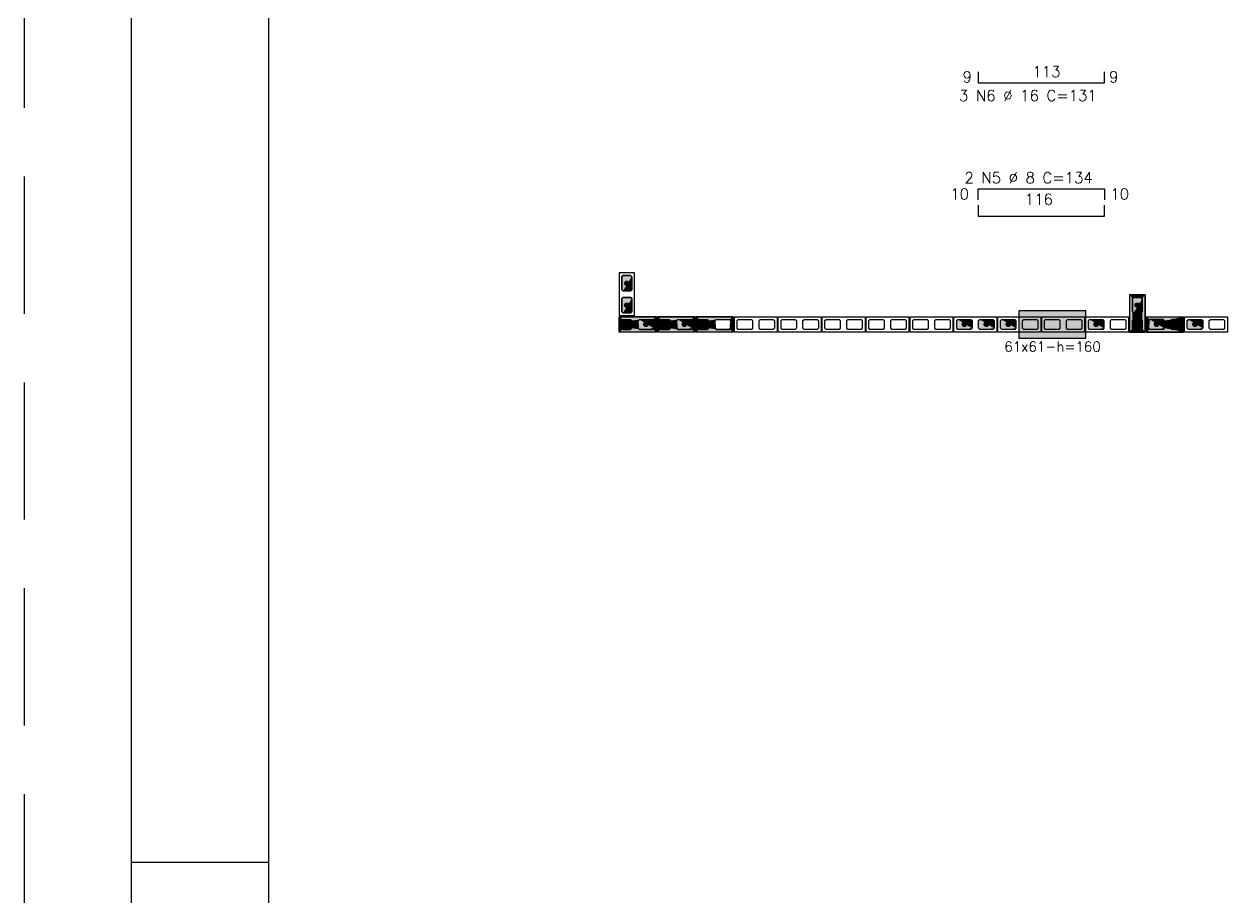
# Model space of a CAD drawing. Extents: x -1.9 to 86, y -1.6 to 60.9.
# Drawn here: x -1.95 to 19.98, y 29.07 to 44.97 of the extents above; entities that cross this region are included whole.
import ezdxf

# ---------------------------------------------------------------- set-up
doc = ezdxf.new("R2010")
doc.units = 0
doc.header["$MEASUREMENT"] = 0
doc.linetypes.add('HIDDEN', pattern=[0.375, 0.25, -0.125])
doc.layers.get('0').update_dxf_attribs({"linetype": 'CONTINUOUS'})
doc.layers.get('Defpoints').update_dxf_attribs({"linetype": 'CONTINUOUS'})
for name, color, linetype in [('ARQ_FOLHA', 7, 'CONTINUOUS'), ('PENA_01', 1, 'CONTINUOUS'), ('PENA_02', 2, 'CONTINUOUS'), ('PENA_03', 3, 'CONTINUOUS'), ('PENA_05', 5, 'CONTINUOUS'), ('PENA_11', 252, 'CONTINUOUS'), ('PENA_21', 100, 'CONTINUOUS'), ('PENA_23', 50, 'CONTINUOUS')]:
    doc.layers.add(name, color=color, linetype=linetype)
doc.styles.get("Standard").update_dxf_attribs({"font": 'ROMANS.SHX'})

# ---------------------------------------------------------------- blocks, each defined once
blk = doc.blocks.new('FOLHA A1 - 841 X 594')
at = {"layer": 'ARQ_FOLHA', "color": 1}
blk.add_line((-816, 297), (-841, 297), dxfattribs=at)
for points in [[(-841, 0), (0, 0), (0, 594), (-841, 594)], [(-816, 10), (-10, 10), (-10, 584), (-816, 584)]]:
    blk.add_lwpolyline(points, close=True, dxfattribs=at)
at = {"layer": 'Defpoints', "color": 8, "linetype": 'HIDDEN', "ltscale": 100}
blk.add_lwpolyline([(-860.5, 609.5), (-860.5, -15.5), (19.5, -15.5), (19.5, 609.5)], close=True, dxfattribs=at)
blk = doc.blocks.new('*U24')
blk.add_blockref('FOLHA A1 - 841 X 594', (0, 0))

msp = doc.modelspace()

# ---------------------------------------------------------------- linework, layer by layer
at = {"layer": 'PENA_01', "linetype": 'Continuous'}
for points in [[(9.097, 40.112), (9.117, 40.132), (9.117, 40.372), (9.097, 40.392), (8.957, 40.392), (8.937, 40.372), (8.937, 40.132), (8.957, 40.112), (9.097, 40.112)], [(9.097, 39.712), (9.117, 39.732), (9.117, 39.972), (9.097, 39.992), (8.957, 39.992), (8.937, 39.972), (8.937, 39.732), (8.957, 39.712), (9.097, 39.712)], [(18.417, 39.732), (18.417, 39.972), (18.397, 39.992), (18.257, 39.992), (18.237, 39.972), (18.237, 39.732), (18.257, 39.712), (18.397, 39.712), (18.417, 39.732)], [(8.957, 39.592), (9.097, 39.592), (9.117, 39.572), (9.117, 39.432), (9.097, 39.412), (8.957, 39.412), (8.937, 39.432), (8.937, 39.572), (8.957, 39.592)], [(9.257, 39.592), (9.497, 39.592), (9.517, 39.572), (9.517, 39.432), (9.497, 39.412), (9.257, 39.412), (9.237, 39.432), (9.237, 39.572), (9.257, 39.592)], [(9.657, 39.592), (9.797, 39.592), (9.817, 39.572), (9.817, 39.432), (9.797, 39.412), (9.657, 39.412), (9.637, 39.432), (9.637, 39.572), (9.657, 39.592)], [(9.957, 39.592), (10.197, 39.592), (10.217, 39.572), (10.217, 39.432), (10.197, 39.412), (9.957, 39.412), (9.937, 39.432), (9.937, 39.572), (9.957, 39.592)], [(10.357, 39.592), (10.497, 39.592), (10.517, 39.572), (10.517, 39.432), (10.497, 39.412), (10.357, 39.412), (10.337, 39.432), (10.337, 39.572), (10.357, 39.592)], [(10.657, 39.592), (10.897, 39.592), (10.917, 39.572), (10.917, 39.432), (10.897, 39.412), (10.657, 39.412), (10.637, 39.432), (10.637, 39.572), (10.657, 39.592)], [(11.037, 39.572), (11.057, 39.592), (11.297, 39.592), (11.317, 39.572), (11.317, 39.432), (11.297, 39.412), (11.057, 39.412), (11.037, 39.432), (11.037, 39.572)], [(11.437, 39.572), (11.457, 39.592), (11.697, 39.592), (11.717, 39.572), (11.717, 39.432), (11.697, 39.412), (11.457, 39.412), (11.437, 39.432), (11.437, 39.572)], [(11.837, 39.572), (11.857, 39.592), (12.097, 39.592), (12.117, 39.572), (12.117, 39.432), (12.097, 39.412), (11.857, 39.412), (11.837, 39.432), (11.837, 39.572)], [(12.237, 39.572), (12.257, 39.592), (12.497, 39.592), (12.517, 39.572), (12.517, 39.432), (12.497, 39.412), (12.257, 39.412), (12.237, 39.432), (12.237, 39.572)], [(12.637, 39.572), (12.657, 39.592), (12.897, 39.592), (12.917, 39.572), (12.917, 39.432), (12.897, 39.412), (12.657, 39.412), (12.637, 39.432), (12.637, 39.572)], [(13.037, 39.572), (13.057, 39.592), (13.297, 39.592), (13.317, 39.572), (13.317, 39.432), (13.297, 39.412), (13.057, 39.412), (13.037, 39.432), (13.037, 39.572)], [(13.437, 39.572), (13.457, 39.592), (13.697, 39.592), (13.717, 39.572), (13.717, 39.432), (13.697, 39.412), (13.457, 39.412), (13.437, 39.432), (13.437, 39.572)], [(13.837, 39.572), (13.857, 39.592), (14.097, 39.592), (14.117, 39.572), (14.117, 39.432), (14.097, 39.412), (13.857, 39.412), (13.837, 39.432), (13.837, 39.572)], [(14.237, 39.572), (14.257, 39.592), (14.497, 39.592), (14.517, 39.572), (14.517, 39.432), (14.497, 39.412), (14.257, 39.412), (14.237, 39.432), (14.237, 39.572)], [(14.637, 39.572), (14.657, 39.592), (14.897, 39.592), (14.917, 39.572), (14.917, 39.432), (14.897, 39.412), (14.657, 39.412), (14.637, 39.432), (14.637, 39.572)], [(15.037, 39.572), (15.057, 39.592), (15.297, 39.592), (15.317, 39.572), (15.317, 39.432), (15.297, 39.412), (15.057, 39.412), (15.037, 39.432), (15.037, 39.572)], [(15.437, 39.572), (15.457, 39.592), (15.697, 39.592), (15.717, 39.572), (15.717, 39.432), (15.697, 39.412), (15.457, 39.412), (15.437, 39.432), (15.437, 39.572)], [(15.837, 39.572), (15.857, 39.592), (16.097, 39.592), (16.117, 39.572), (16.117, 39.432), (16.097, 39.412), (15.857, 39.412), (15.837, 39.432), (15.837, 39.572)], [(16.237, 39.572), (16.257, 39.592), (16.497, 39.592), (16.517, 39.572), (16.517, 39.432), (16.497, 39.412), (16.257, 39.412), (16.237, 39.432), (16.237, 39.572)], [(16.637, 39.572), (16.657, 39.592), (16.897, 39.592), (16.917, 39.572), (16.917, 39.432), (16.897, 39.412), (16.657, 39.412), (16.637, 39.432), (16.637, 39.572)], [(17.037, 39.572), (17.057, 39.592), (17.297, 39.592), (17.317, 39.572), (17.317, 39.432), (17.297, 39.412), (17.057, 39.412), (17.037, 39.432), (17.037, 39.572)], [(17.437, 39.572), (17.457, 39.592), (17.697, 39.592), (17.717, 39.572), (17.717, 39.432), (17.697, 39.412), (17.457, 39.412), (17.437, 39.432), (17.437, 39.572)], [(17.837, 39.572), (17.857, 39.592), (18.097, 39.592), (18.117, 39.572), (18.117, 39.432), (18.097, 39.412), (17.857, 39.412), (17.837, 39.432), (17.837, 39.572)], [(18.417, 39.432), (18.417, 39.572), (18.397, 39.592), (18.257, 39.592), (18.237, 39.572), (18.237, 39.432), (18.257, 39.412), (18.397, 39.412), (18.417, 39.432)], [(18.797, 39.412), (18.557, 39.412), (18.537, 39.432), (18.537, 39.572), (18.557, 39.592), (18.797, 39.592), (18.817, 39.572), (18.817, 39.432), (18.797, 39.412)], [(19.097, 39.412), (18.957, 39.412), (18.937, 39.432), (18.937, 39.572), (18.957, 39.592), (19.097, 39.592), (19.117, 39.572), (19.117, 39.432), (19.097, 39.412)], [(19.237, 39.572), (19.257, 39.592), (19.497, 39.592), (19.517, 39.572), (19.517, 39.432), (19.497, 39.412), (19.257, 39.412), (19.237, 39.432), (19.237, 39.572)], [(19.637, 39.572), (19.657, 39.592), (19.897, 39.592), (19.917, 39.572), (19.917, 39.432), (19.897, 39.412), (19.657, 39.412), (19.637, 39.432), (19.637, 39.572)]]:
    msp.add_lwpolyline(points, dxfattribs=at)
at = {"layer": 'PENA_02', "linetype": 'Continuous'}
for points in [[(9.167, 39.662), (9.167, 40.442), (8.887, 40.442), (8.887, 39.662), (9.167, 39.662)], [(18.467, 39.362), (18.467, 40.042), (18.187, 40.042), (18.187, 39.362), (18.467, 39.362)], [(8.887, 39.642), (9.567, 39.642), (9.567, 39.362), (8.887, 39.362), (8.887, 39.642)], [(9.587, 39.642), (10.267, 39.642), (10.267, 39.362), (9.587, 39.362), (9.587, 39.642)], [(10.287, 39.642), (10.967, 39.642), (10.967, 39.362), (10.287, 39.362), (10.287, 39.642)], [(10.987, 39.642), (11.767, 39.642), (11.767, 39.362), (10.987, 39.362), (10.987, 39.642)], [(11.787, 39.642), (12.567, 39.642), (12.567, 39.362), (11.787, 39.362), (11.787, 39.642)], [(12.587, 39.642), (13.367, 39.642), (13.367, 39.362), (12.587, 39.362), (12.587, 39.642)], [(13.387, 39.642), (14.167, 39.642), (14.167, 39.362), (13.387, 39.362), (13.387, 39.642)], [(14.187, 39.642), (14.967, 39.642), (14.967, 39.362), (14.187, 39.362), (14.187, 39.642)], [(14.987, 39.642), (15.767, 39.642), (15.767, 39.362), (14.987, 39.362), (14.987, 39.642)], [(15.787, 39.642), (16.567, 39.642), (16.567, 39.362), (15.787, 39.362), (15.787, 39.642)], [(16.587, 39.642), (17.367, 39.642), (17.367, 39.362), (16.587, 39.362), (16.587, 39.642)], [(17.387, 39.642), (18.167, 39.642), (18.167, 39.362), (17.387, 39.362), (17.387, 39.642)], [(19.167, 39.362), (18.487, 39.362), (18.487, 39.642), (19.167, 39.642), (19.167, 39.362)], [(19.187, 39.642), (19.967, 39.642), (19.967, 39.362), (19.187, 39.362), (19.187, 39.642)]]:
    msp.add_lwpolyline(points, dxfattribs=at)
at = {"layer": 'PENA_03', "linetype": 'Continuous'}
for points in [[(8.957, 40.112), (8.937, 40.132), (8.937, 40.372), (8.957, 40.392), (9.097, 40.392), (9.117, 40.372), (9.117, 40.132), (9.097, 40.112), (8.957, 40.112)], [(8.957, 39.712), (8.937, 39.732), (8.937, 39.972), (8.957, 39.992), (9.097, 39.992), (9.117, 39.972), (9.117, 39.732), (9.097, 39.712), (8.957, 39.712)], [(18.257, 39.712), (18.237, 39.732), (18.237, 39.972), (18.257, 39.992), (18.397, 39.992), (18.417, 39.972), (18.417, 39.732), (18.397, 39.712), (18.257, 39.712)], [(9.117, 39.432), (9.097, 39.412), (8.957, 39.412), (8.937, 39.432), (8.937, 39.572), (8.957, 39.592), (9.097, 39.592), (9.117, 39.572), (9.117, 39.432)], [(9.517, 39.432), (9.497, 39.412), (9.257, 39.412), (9.237, 39.432), (9.237, 39.572), (9.257, 39.592), (9.497, 39.592), (9.517, 39.572), (9.517, 39.432)], [(9.817, 39.432), (9.797, 39.412), (9.657, 39.412), (9.637, 39.432), (9.637, 39.572), (9.657, 39.592), (9.797, 39.592), (9.817, 39.572), (9.817, 39.432)], [(10.217, 39.432), (10.197, 39.412), (9.957, 39.412), (9.937, 39.432), (9.937, 39.572), (9.957, 39.592), (10.197, 39.592), (10.217, 39.572), (10.217, 39.432)], [(10.517, 39.432), (10.497, 39.412), (10.357, 39.412), (10.337, 39.432), (10.337, 39.572), (10.357, 39.592), (10.497, 39.592), (10.517, 39.572), (10.517, 39.432)], [(15.317, 39.432), (15.297, 39.412), (15.057, 39.412), (15.037, 39.432), (15.037, 39.572), (15.057, 39.592), (15.297, 39.592), (15.317, 39.572), (15.317, 39.432)], [(15.717, 39.432), (15.697, 39.412), (15.457, 39.412), (15.437, 39.432), (15.437, 39.572), (15.457, 39.592), (15.697, 39.592), (15.717, 39.572), (15.717, 39.432)], [(16.117, 39.432), (16.097, 39.412), (15.857, 39.412), (15.837, 39.432), (15.837, 39.572), (15.857, 39.592), (16.097, 39.592), (16.117, 39.572), (16.117, 39.432)], [(17.717, 39.432), (17.697, 39.412), (17.457, 39.412), (17.437, 39.432), (17.437, 39.572), (17.457, 39.592), (17.697, 39.592), (17.717, 39.572), (17.717, 39.432)], [(18.417, 39.432), (18.397, 39.412), (18.257, 39.412), (18.237, 39.432), (18.237, 39.572), (18.257, 39.592), (18.397, 39.592), (18.417, 39.572), (18.417, 39.432)], [(18.817, 39.432), (18.797, 39.412), (18.557, 39.412), (18.537, 39.432), (18.537, 39.572), (18.557, 39.592), (18.797, 39.592), (18.817, 39.572), (18.817, 39.432)], [(19.117, 39.432), (19.097, 39.412), (18.957, 39.412), (18.937, 39.432), (18.937, 39.572), (18.957, 39.592), (19.097, 39.592), (19.117, 39.572), (19.117, 39.432)], [(19.517, 39.432), (19.497, 39.412), (19.257, 39.412), (19.237, 39.432), (19.237, 39.572), (19.257, 39.592), (19.497, 39.592), (19.517, 39.572), (19.517, 39.432)]]:
    msp.add_lwpolyline(points, dxfattribs=at)
for centre in [(9.027, 40.252), (9.027, 39.852), (18.327, 39.852), (9.027, 39.502), (9.377, 39.502), (9.727, 39.502), (10.077, 39.502), (10.427, 39.502), (15.177, 39.502), (15.577, 39.502), (15.977, 39.502), (17.577, 39.502), (18.327, 39.502), (18.677, 39.502), (19.027, 39.502), (19.377, 39.502)]:
    msp.add_circle(centre, 0.04, dxfattribs=at)
for points in [[(9.067, 40.252), (9.007, 40.287), (8.989, 40.266)], [(9.067, 40.252), (8.989, 40.266), (8.989, 40.238)], [(9.067, 40.252), (8.989, 40.238), (9.007, 40.218)], [(9.067, 40.252), (9.034, 40.292), (9.007, 40.287)], [(9.067, 40.252), (9.007, 40.218), (9.034, 40.213)], [(9.067, 40.252), (9.058, 40.278), (9.034, 40.292)], [(9.067, 40.252), (9.034, 40.213), (9.058, 40.226)], [(9.067, 40.252), (9.058, 40.226), (9.067, 40.252)], [(9.067, 39.852), (9.007, 39.887), (8.989, 39.866)], [(9.067, 39.852), (8.989, 39.866), (8.989, 39.838)], [(9.067, 39.852), (8.989, 39.838), (9.007, 39.818)], [(9.067, 39.852), (9.034, 39.892), (9.007, 39.887)], [(9.067, 39.852), (9.007, 39.818), (9.034, 39.813)], [(9.067, 39.852), (9.058, 39.878), (9.034, 39.892)], [(9.067, 39.852), (9.034, 39.813), (9.058, 39.826)], [(9.067, 39.852), (9.058, 39.826), (9.067, 39.852)], [(18.367, 39.852), (18.307, 39.887), (18.289, 39.866)], [(18.367, 39.852), (18.289, 39.866), (18.289, 39.838)], [(18.367, 39.852), (18.289, 39.838), (18.307, 39.818)], [(18.367, 39.852), (18.334, 39.892), (18.307, 39.887)], [(18.367, 39.852), (18.307, 39.818), (18.334, 39.813)], [(18.367, 39.852), (18.358, 39.878), (18.334, 39.892)], [(18.367, 39.852), (18.334, 39.813), (18.358, 39.826)], [(18.367, 39.852), (18.358, 39.826), (18.367, 39.852)], [(9.067, 39.502), (9.007, 39.537), (8.989, 39.516)], [(9.067, 39.502), (8.989, 39.516), (8.989, 39.488)], [(9.067, 39.502), (8.989, 39.488), (9.007, 39.468)], [(9.067, 39.502), (9.034, 39.542), (9.007, 39.537)], [(9.067, 39.502), (9.007, 39.468), (9.034, 39.463)], [(9.067, 39.502), (9.058, 39.528), (9.034, 39.542)], [(9.067, 39.502), (9.034, 39.463), (9.058, 39.476)], [(9.067, 39.502), (9.058, 39.476), (9.067, 39.502)], [(9.417, 39.502), (9.357, 39.537), (9.339, 39.516)], [(9.417, 39.502), (9.339, 39.516), (9.339, 39.488)], [(9.417, 39.502), (9.339, 39.488), (9.357, 39.468)], [(9.417, 39.502), (9.384, 39.542), (9.357, 39.537)], [(9.417, 39.502), (9.357, 39.468), (9.384, 39.463)], [(9.417, 39.502), (9.408, 39.528), (9.384, 39.542)], [(9.417, 39.502), (9.384, 39.463), (9.408, 39.476)], [(9.417, 39.502), (9.408, 39.476), (9.417, 39.502)], [(9.767, 39.502), (9.707, 39.537), (9.689, 39.516)], [(9.767, 39.502), (9.689, 39.516), (9.689, 39.488)], [(9.767, 39.502), (9.689, 39.488), (9.707, 39.468)], [(9.767, 39.502), (9.734, 39.542), (9.707, 39.537)], [(9.767, 39.502), (9.707, 39.468), (9.734, 39.463)], [(9.767, 39.502), (9.758, 39.528), (9.734, 39.542)], [(9.767, 39.502), (9.734, 39.463), (9.758, 39.476)], [(9.767, 39.502), (9.758, 39.476), (9.767, 39.502)], [(10.117, 39.502), (10.057, 39.537), (10.039, 39.516)], [(10.117, 39.502), (10.039, 39.516), (10.039, 39.488)], [(10.117, 39.502), (10.039, 39.488), (10.057, 39.468)], [(10.117, 39.502), (10.084, 39.542), (10.057, 39.537)], [(10.117, 39.502), (10.057, 39.468), (10.084, 39.463)], [(10.117, 39.502), (10.108, 39.528), (10.084, 39.542)], [(10.117, 39.502), (10.084, 39.463), (10.108, 39.476)], [(10.117, 39.502), (10.108, 39.476), (10.117, 39.502)], [(10.467, 39.502), (10.407, 39.537), (10.389, 39.516)], [(10.467, 39.502), (10.389, 39.516), (10.389, 39.488)], [(10.467, 39.502), (10.389, 39.488), (10.407, 39.468)], [(10.467, 39.502), (10.434, 39.542), (10.407, 39.537)], [(10.467, 39.502), (10.407, 39.468), (10.434, 39.463)], [(10.467, 39.502), (10.458, 39.528), (10.434, 39.542)], [(10.467, 39.502), (10.434, 39.463), (10.458, 39.476)], [(10.467, 39.502), (10.458, 39.476), (10.467, 39.502)], [(15.217, 39.502), (15.157, 39.537), (15.139, 39.516)], [(15.217, 39.502), (15.139, 39.516), (15.139, 39.488)], [(15.217, 39.502), (15.139, 39.488), (15.157, 39.468)], [(15.217, 39.502), (15.184, 39.542), (15.157, 39.537)], [(15.217, 39.502), (15.157, 39.468), (15.184, 39.463)], [(15.217, 39.502), (15.208, 39.528), (15.184, 39.542)], [(15.217, 39.502), (15.184, 39.463), (15.208, 39.476)], [(15.217, 39.502), (15.208, 39.476), (15.217, 39.502)], [(15.617, 39.502), (15.557, 39.537), (15.539, 39.516)], [(15.617, 39.502), (15.539, 39.516), (15.539, 39.488)], [(15.617, 39.502), (15.539, 39.488), (15.557, 39.468)], [(15.617, 39.502), (15.584, 39.542), (15.557, 39.537)], [(15.617, 39.502), (15.557, 39.468), (15.584, 39.463)], [(15.617, 39.502), (15.608, 39.528), (15.584, 39.542)], [(15.617, 39.502), (15.584, 39.463), (15.608, 39.476)], [(15.617, 39.502), (15.608, 39.476), (15.617, 39.502)], [(16.017, 39.502), (15.957, 39.537), (15.939, 39.516)], [(16.017, 39.502), (15.939, 39.516), (15.939, 39.488)], [(16.017, 39.502), (15.939, 39.488), (15.957, 39.468)], [(16.017, 39.502), (15.984, 39.542), (15.957, 39.537)], [(16.017, 39.502), (15.957, 39.468), (15.984, 39.463)], [(16.017, 39.502), (16.008, 39.528), (15.984, 39.542)], [(16.017, 39.502), (15.984, 39.463), (16.008, 39.476)], [(16.017, 39.502), (16.008, 39.476), (16.017, 39.502)], [(17.617, 39.502), (17.557, 39.537), (17.539, 39.516)], [(17.617, 39.502), (17.539, 39.516), (17.539, 39.488)], [(17.617, 39.502), (17.539, 39.488), (17.557, 39.468)], [(17.617, 39.502), (17.584, 39.542), (17.557, 39.537)], [(17.617, 39.502), (17.557, 39.468), (17.584, 39.463)], [(17.617, 39.502), (17.608, 39.528), (17.584, 39.542)], [(17.617, 39.502), (17.584, 39.463), (17.608, 39.476)], [(17.617, 39.502), (17.608, 39.476), (17.617, 39.502)], [(18.367, 39.502), (18.307, 39.537), (18.289, 39.516)], [(18.367, 39.502), (18.289, 39.516), (18.289, 39.488)], [(18.367, 39.502), (18.289, 39.488), (18.307, 39.468)], [(18.367, 39.502), (18.334, 39.542), (18.307, 39.537)], [(18.367, 39.502), (18.307, 39.468), (18.334, 39.463)], [(18.367, 39.502), (18.358, 39.528), (18.334, 39.542)], [(18.367, 39.502), (18.334, 39.463), (18.358, 39.476)], [(18.367, 39.502), (18.358, 39.476), (18.367, 39.502)], [(18.717, 39.502), (18.657, 39.537), (18.639, 39.516)], [(18.717, 39.502), (18.639, 39.516), (18.639, 39.488)], [(18.717, 39.502), (18.639, 39.488), (18.657, 39.468)], [(18.717, 39.502), (18.684, 39.542), (18.657, 39.537)], [(18.717, 39.502), (18.657, 39.468), (18.684, 39.463)], [(18.717, 39.502), (18.708, 39.528), (18.684, 39.542)], [(18.717, 39.502), (18.684, 39.463), (18.708, 39.476)], [(18.717, 39.502), (18.708, 39.476), (18.717, 39.502)], [(19.067, 39.502), (19.007, 39.537), (18.989, 39.516)], [(19.067, 39.502), (18.989, 39.516), (18.989, 39.488)], [(19.067, 39.502), (18.989, 39.488), (19.007, 39.468)], [(19.067, 39.502), (19.034, 39.542), (19.007, 39.537)], [(19.067, 39.502), (19.007, 39.468), (19.034, 39.463)], [(19.067, 39.502), (19.058, 39.528), (19.034, 39.542)], [(19.067, 39.502), (19.034, 39.463), (19.058, 39.476)], [(19.067, 39.502), (19.058, 39.476), (19.067, 39.502)], [(19.417, 39.502), (19.357, 39.537), (19.339, 39.516)], [(19.417, 39.502), (19.339, 39.516), (19.339, 39.488)], [(19.417, 39.502), (19.339, 39.488), (19.357, 39.468)], [(19.417, 39.502), (19.384, 39.542), (19.357, 39.537)], [(19.417, 39.502), (19.357, 39.468), (19.384, 39.463)], [(19.417, 39.502), (19.408, 39.528), (19.384, 39.542)], [(19.417, 39.502), (19.384, 39.463), (19.408, 39.476)], [(19.417, 39.502), (19.408, 39.476), (19.417, 39.502)]]:
    msp.add_solid(points, dxfattribs=at)
at = {"layer": 'PENA_05', "linetype": 'Continuous'}
for p, q in [((15.427, 44.103), (15.427, 43.903)), ((17.727, 43.903), (17.727, 44.103)), ((15.427, 43.903), (17.727, 43.903)), ((15.427, 41.774), (15.427, 41.974)), ((15.427, 41.974), (17.727, 41.974)), ((17.727, 41.974), (17.727, 41.774)), ((15.427, 41.674), (15.427, 41.474)), ((17.727, 41.474), (17.727, 41.674)), ((15.427, 41.474), (17.727, 41.474))]:
    msp.add_line(p, q, dxfattribs=at)
at = {"layer": 'PENA_11', "linetype": 'Continuous'}
for points in [[(8.957, 40.112), (8.937, 40.372), (8.957, 40.392)], [(8.957, 40.112), (8.937, 40.132), (8.937, 40.372)], [(8.957, 40.112), (8.957, 40.392), (9.097, 40.392)], [(8.957, 40.112), (9.097, 40.392), (9.117, 40.372)], [(8.957, 40.112), (9.117, 40.372), (9.117, 40.132)], [(8.957, 40.112), (9.117, 40.132), (9.097, 40.112)], [(8.957, 39.712), (8.937, 39.972), (8.957, 39.992)], [(8.957, 39.712), (8.937, 39.732), (8.937, 39.972)], [(8.957, 40.112), (9.097, 40.112), (8.957, 40.112)], [(8.957, 39.712), (8.957, 39.992), (9.097, 39.992)], [(8.957, 39.712), (9.097, 39.992), (9.117, 39.972)], [(8.957, 39.712), (9.117, 39.972), (9.117, 39.732)], [(18.257, 39.712), (18.237, 39.972), (18.257, 39.992)], [(18.257, 39.712), (18.237, 39.732), (18.237, 39.972)], [(18.257, 39.712), (18.257, 39.992), (18.397, 39.992)], [(18.257, 39.712), (18.397, 39.992), (18.417, 39.972)], [(18.257, 39.712), (18.417, 39.972), (18.417, 39.732)], [(8.957, 39.712), (9.117, 39.732), (9.097, 39.712)], [(8.957, 39.712), (9.097, 39.712), (8.957, 39.712)], [(18.257, 39.712), (18.417, 39.732), (18.397, 39.712)], [(18.257, 39.712), (18.397, 39.712), (18.257, 39.712)], [(9.117, 39.432), (8.937, 39.572), (8.957, 39.592)], [(9.117, 39.432), (8.937, 39.432), (8.937, 39.572)], [(9.117, 39.432), (8.957, 39.592), (9.097, 39.592)], [(9.117, 39.432), (9.097, 39.592), (9.117, 39.572)], [(9.117, 39.432), (9.117, 39.572), (9.117, 39.432)], [(9.517, 39.432), (9.237, 39.572), (9.257, 39.592)], [(9.517, 39.432), (9.237, 39.432), (9.237, 39.572)], [(9.517, 39.432), (9.257, 39.592), (9.497, 39.592)], [(9.517, 39.432), (9.497, 39.592), (9.517, 39.572)], [(9.517, 39.432), (9.517, 39.572), (9.517, 39.432)], [(9.817, 39.432), (9.637, 39.572), (9.657, 39.592)], [(9.817, 39.432), (9.637, 39.432), (9.637, 39.572)], [(9.817, 39.432), (9.657, 39.592), (9.797, 39.592)], [(9.817, 39.432), (9.797, 39.592), (9.817, 39.572)], [(9.817, 39.432), (9.817, 39.572), (9.817, 39.432)], [(10.217, 39.432), (9.937, 39.572), (9.957, 39.592)], [(10.217, 39.432), (9.937, 39.432), (9.937, 39.572)], [(10.217, 39.432), (9.957, 39.592), (10.197, 39.592)], [(10.217, 39.432), (10.197, 39.592), (10.217, 39.572)], [(10.217, 39.432), (10.217, 39.572), (10.217, 39.432)], [(10.517, 39.432), (10.337, 39.572), (10.357, 39.592)], [(10.517, 39.432), (10.337, 39.432), (10.337, 39.572)], [(10.517, 39.432), (10.357, 39.592), (10.497, 39.592)], [(10.517, 39.432), (10.497, 39.592), (10.517, 39.572)], [(10.517, 39.432), (10.517, 39.572), (10.517, 39.432)], [(15.317, 39.432), (15.037, 39.572), (15.057, 39.592)], [(15.317, 39.432), (15.037, 39.432), (15.037, 39.572)], [(15.317, 39.432), (15.057, 39.592), (15.297, 39.592)], [(15.317, 39.432), (15.297, 39.592), (15.317, 39.572)], [(15.317, 39.432), (15.317, 39.572), (15.317, 39.432)], [(15.717, 39.432), (15.437, 39.572), (15.457, 39.592)], [(15.717, 39.432), (15.437, 39.432), (15.437, 39.572)], [(15.717, 39.432), (15.457, 39.592), (15.697, 39.592)], [(15.717, 39.432), (15.697, 39.592), (15.717, 39.572)], [(15.717, 39.432), (15.717, 39.572), (15.717, 39.432)], [(16.117, 39.432), (15.837, 39.572), (15.857, 39.592)], [(16.117, 39.432), (15.837, 39.432), (15.837, 39.572)], [(16.117, 39.432), (15.857, 39.592), (16.097, 39.592)], [(16.117, 39.432), (16.097, 39.592), (16.117, 39.572)], [(16.117, 39.432), (16.117, 39.572), (16.117, 39.432)], [(17.717, 39.432), (17.437, 39.572), (17.457, 39.592)], [(17.717, 39.432), (17.437, 39.432), (17.437, 39.572)], [(17.717, 39.432), (17.457, 39.592), (17.697, 39.592)], [(17.717, 39.432), (17.697, 39.592), (17.717, 39.572)], [(17.717, 39.432), (17.717, 39.572), (17.717, 39.432)], [(18.417, 39.432), (18.237, 39.572), (18.257, 39.592)], [(18.417, 39.432), (18.237, 39.432), (18.237, 39.572)], [(18.417, 39.432), (18.257, 39.592), (18.397, 39.592)], [(18.417, 39.432), (18.397, 39.592), (18.417, 39.572)], [(18.417, 39.432), (18.417, 39.572), (18.417, 39.432)], [(18.817, 39.432), (18.537, 39.572), (18.557, 39.592)], [(18.817, 39.432), (18.537, 39.432), (18.537, 39.572)], [(18.817, 39.432), (18.557, 39.592), (18.797, 39.592)], [(18.817, 39.432), (18.797, 39.592), (18.817, 39.572)], [(18.817, 39.432), (18.817, 39.572), (18.817, 39.432)], [(19.117, 39.432), (18.937, 39.572), (18.957, 39.592)], [(19.117, 39.432), (18.937, 39.432), (18.937, 39.572)], [(19.117, 39.432), (18.957, 39.592), (19.097, 39.592)], [(19.117, 39.432), (19.097, 39.592), (19.117, 39.572)], [(19.117, 39.432), (19.117, 39.572), (19.117, 39.432)], [(19.517, 39.432), (19.237, 39.572), (19.257, 39.592)], [(19.517, 39.432), (19.237, 39.432), (19.237, 39.572)], [(19.517, 39.432), (19.257, 39.592), (19.497, 39.592)], [(19.517, 39.432), (19.497, 39.592), (19.517, 39.572)], [(19.517, 39.432), (19.517, 39.572), (19.517, 39.432)], [(9.117, 39.432), (8.957, 39.412), (8.937, 39.432)], [(9.117, 39.432), (9.097, 39.412), (8.957, 39.412)], [(9.517, 39.432), (9.257, 39.412), (9.237, 39.432)], [(9.517, 39.432), (9.497, 39.412), (9.257, 39.412)], [(9.817, 39.432), (9.657, 39.412), (9.637, 39.432)], [(9.817, 39.432), (9.797, 39.412), (9.657, 39.412)], [(10.217, 39.432), (9.957, 39.412), (9.937, 39.432)], [(10.217, 39.432), (10.197, 39.412), (9.957, 39.412)], [(10.517, 39.432), (10.357, 39.412), (10.337, 39.432)], [(10.517, 39.432), (10.497, 39.412), (10.357, 39.412)], [(15.317, 39.432), (15.057, 39.412), (15.037, 39.432)], [(15.317, 39.432), (15.297, 39.412), (15.057, 39.412)], [(15.717, 39.432), (15.457, 39.412), (15.437, 39.432)], [(15.717, 39.432), (15.697, 39.412), (15.457, 39.412)], [(16.117, 39.432), (15.857, 39.412), (15.837, 39.432)], [(16.117, 39.432), (16.097, 39.412), (15.857, 39.412)], [(17.717, 39.432), (17.457, 39.412), (17.437, 39.432)], [(17.717, 39.432), (17.697, 39.412), (17.457, 39.412)], [(18.417, 39.432), (18.257, 39.412), (18.237, 39.432)], [(18.417, 39.432), (18.397, 39.412), (18.257, 39.412)], [(18.817, 39.432), (18.557, 39.412), (18.537, 39.432)], [(18.817, 39.432), (18.797, 39.412), (18.557, 39.412)], [(19.117, 39.432), (18.957, 39.412), (18.937, 39.432)], [(19.117, 39.432), (19.097, 39.412), (18.957, 39.412)], [(19.517, 39.432), (19.257, 39.412), (19.237, 39.432)], [(19.517, 39.432), (19.497, 39.412), (19.257, 39.412)]]:
    msp.add_solid(points, dxfattribs=at)
at = {"layer": 'PENA_21', "linetype": 'Continuous'}
for points in [[(18.327, 39.362), (18.327, 39.412), (18.257, 39.412), (18.237, 39.432), (18.237, 39.572), (18.257, 39.592), (18.327, 39.592), (18.327, 39.712), (18.257, 39.712), (18.237, 39.732), (18.237, 39.972), (18.257, 39.992), (18.327, 39.992), (18.327, 40.042), (18.187, 40.042), (18.187, 39.362), (18.327, 39.362)], [(18.327, 39.362), (18.327, 39.412), (18.397, 39.412), (18.417, 39.432), (18.417, 39.572), (18.397, 39.592), (18.327, 39.592), (18.327, 39.712), (18.397, 39.712), (18.417, 39.732), (18.417, 39.972), (18.397, 39.992), (18.327, 39.992), (18.327, 40.042), (18.467, 40.042), (18.467, 39.362), (18.327, 39.362)], [(8.887, 39.502), (8.937, 39.502), (8.937, 39.572), (8.957, 39.592), (9.097, 39.592), (9.117, 39.572), (9.117, 39.502), (9.237, 39.502), (9.237, 39.572), (9.257, 39.592), (9.497, 39.592), (9.517, 39.572), (9.517, 39.502), (9.567, 39.502), (9.567, 39.642), (8.887, 39.642), (8.887, 39.502)], [(8.887, 39.502), (8.937, 39.502), (8.937, 39.432), (8.957, 39.412), (9.097, 39.412), (9.117, 39.432), (9.117, 39.502), (9.237, 39.502), (9.237, 39.432), (9.257, 39.412), (9.497, 39.412), (9.517, 39.432), (9.517, 39.502), (9.567, 39.502), (9.567, 39.362), (8.887, 39.362), (8.887, 39.502)], [(9.587, 39.502), (9.637, 39.502), (9.637, 39.572), (9.657, 39.592), (9.797, 39.592), (9.817, 39.572), (9.817, 39.502), (9.937, 39.502), (9.937, 39.572), (9.957, 39.592), (10.197, 39.592), (10.217, 39.572), (10.217, 39.502), (10.267, 39.502), (10.267, 39.642), (9.587, 39.642), (9.587, 39.502)], [(9.587, 39.502), (9.637, 39.502), (9.637, 39.432), (9.657, 39.412), (9.797, 39.412), (9.817, 39.432), (9.817, 39.502), (9.937, 39.502), (9.937, 39.432), (9.957, 39.412), (10.197, 39.412), (10.217, 39.432), (10.217, 39.502), (10.267, 39.502), (10.267, 39.362), (9.587, 39.362), (9.587, 39.502)], [(10.287, 39.502), (10.337, 39.502), (10.337, 39.572), (10.357, 39.592), (10.497, 39.592), (10.517, 39.572), (10.517, 39.502), (10.637, 39.502), (10.637, 39.572), (10.657, 39.592), (10.897, 39.592), (10.917, 39.572), (10.917, 39.502), (10.967, 39.502), (10.967, 39.642), (10.287, 39.642), (10.287, 39.502)], [(10.287, 39.502), (10.337, 39.502), (10.337, 39.432), (10.357, 39.412), (10.497, 39.412), (10.517, 39.432), (10.517, 39.502), (10.637, 39.502), (10.637, 39.432), (10.657, 39.412), (10.897, 39.412), (10.917, 39.432), (10.917, 39.502), (10.967, 39.502), (10.967, 39.362), (10.287, 39.362), (10.287, 39.502)], [(19.167, 39.502), (19.117, 39.502), (19.117, 39.572), (19.097, 39.592), (18.957, 39.592), (18.937, 39.572), (18.937, 39.502), (18.817, 39.502), (18.817, 39.572), (18.797, 39.592), (18.557, 39.592), (18.537, 39.572), (18.537, 39.502), (18.487, 39.502), (18.487, 39.642), (19.167, 39.642), (19.167, 39.502)], [(19.167, 39.502), (19.117, 39.502), (19.117, 39.432), (19.097, 39.412), (18.957, 39.412), (18.937, 39.432), (18.937, 39.502), (18.817, 39.502), (18.817, 39.432), (18.797, 39.412), (18.557, 39.412), (18.537, 39.432), (18.537, 39.502), (18.487, 39.502), (18.487, 39.362), (19.167, 39.362), (19.167, 39.502)]]:
    msp.add_lwpolyline(points, dxfattribs=at)
for points in [[(18.327, 40.042), (18.187, 40.042), (18.257, 39.992)], [(18.257, 39.992), (18.187, 40.042), (18.237, 39.972)], [(18.187, 40.042), (18.237, 39.432), (18.237, 39.972)], [(18.187, 39.362), (18.237, 39.432), (18.187, 40.042)], [(18.237, 39.972), (18.237, 39.432), (18.237, 39.572)], [(18.237, 39.972), (18.237, 39.732), (18.237, 39.572)], [(18.327, 39.992), (18.327, 40.042), (18.257, 39.992)], [(18.397, 39.992), (18.327, 39.992), (18.467, 40.042)], [(18.327, 39.992), (18.327, 40.042), (18.467, 40.042)], [(18.417, 39.972), (18.397, 39.992), (18.467, 40.042)], [(18.417, 39.732), (18.467, 40.042), (18.417, 39.572)], [(18.417, 39.572), (18.467, 40.042), (18.417, 39.432)], [(18.467, 40.042), (18.467, 39.362), (18.417, 39.432)], [(18.417, 39.732), (18.417, 39.972), (18.467, 40.042)], [(18.257, 39.592), (18.237, 39.732), (18.237, 39.572)], [(18.257, 39.592), (18.257, 39.712), (18.237, 39.732)], [(18.327, 39.592), (18.257, 39.712), (18.257, 39.592)], [(18.327, 39.592), (18.327, 39.712), (18.257, 39.712)], [(18.327, 39.592), (18.397, 39.712), (18.397, 39.592)], [(18.327, 39.592), (18.327, 39.712), (18.397, 39.712)], [(18.397, 39.712), (18.417, 39.732), (18.397, 39.592)], [(18.397, 39.592), (18.417, 39.732), (18.417, 39.572)], [(9.567, 39.642), (8.887, 39.642), (8.957, 39.592)], [(8.887, 39.642), (8.887, 39.502), (8.937, 39.502)], [(8.887, 39.642), (8.937, 39.502), (8.937, 39.572)], [(8.887, 39.642), (8.937, 39.572), (8.957, 39.592)], [(8.887, 39.362), (8.887, 39.502), (8.937, 39.502)], [(8.887, 39.362), (8.937, 39.502), (8.937, 39.432)], [(9.567, 39.642), (8.957, 39.592), (9.097, 39.592)], [(9.567, 39.642), (9.097, 39.592), (9.117, 39.572)], [(9.567, 39.642), (9.117, 39.572), (9.257, 39.592)], [(9.117, 39.572), (9.237, 39.572), (9.257, 39.592)], [(9.117, 39.572), (9.117, 39.502), (9.237, 39.502)], [(9.117, 39.572), (9.237, 39.502), (9.237, 39.572)], [(9.117, 39.432), (9.117, 39.502), (9.237, 39.502)], [(9.117, 39.432), (9.237, 39.502), (9.237, 39.432)], [(9.567, 39.642), (9.257, 39.592), (9.497, 39.592)], [(9.567, 39.642), (9.497, 39.592), (9.517, 39.572)], [(9.567, 39.642), (9.517, 39.572), (9.567, 39.502)], [(9.567, 39.502), (9.517, 39.572), (9.517, 39.502)], [(9.567, 39.362), (9.517, 39.432), (9.567, 39.502)], [(9.567, 39.502), (9.517, 39.432), (9.517, 39.502)], [(10.267, 39.642), (9.587, 39.642), (9.657, 39.592)], [(9.587, 39.642), (9.587, 39.502), (9.637, 39.502)], [(9.587, 39.642), (9.637, 39.502), (9.637, 39.572)], [(9.587, 39.642), (9.637, 39.572), (9.657, 39.592)], [(9.587, 39.362), (9.587, 39.502), (9.637, 39.502)], [(9.587, 39.362), (9.637, 39.502), (9.637, 39.432)], [(10.267, 39.642), (9.657, 39.592), (9.797, 39.592)], [(10.267, 39.642), (9.797, 39.592), (9.817, 39.572)], [(10.267, 39.642), (9.817, 39.572), (9.957, 39.592)], [(9.817, 39.572), (9.937, 39.572), (9.957, 39.592)], [(9.817, 39.572), (9.817, 39.502), (9.937, 39.502)], [(9.817, 39.572), (9.937, 39.502), (9.937, 39.572)], [(9.817, 39.432), (9.817, 39.502), (9.937, 39.502)], [(9.817, 39.432), (9.937, 39.502), (9.937, 39.432)], [(10.267, 39.642), (9.957, 39.592), (10.197, 39.592)], [(10.267, 39.642), (10.197, 39.592), (10.217, 39.572)], [(10.267, 39.642), (10.217, 39.572), (10.267, 39.502)], [(10.267, 39.502), (10.217, 39.572), (10.217, 39.502)], [(10.267, 39.362), (10.217, 39.432), (10.267, 39.502)], [(10.267, 39.502), (10.217, 39.432), (10.217, 39.502)], [(10.967, 39.642), (10.287, 39.642), (10.357, 39.592)], [(10.287, 39.642), (10.287, 39.502), (10.337, 39.502)], [(10.287, 39.642), (10.337, 39.502), (10.337, 39.572)], [(10.287, 39.642), (10.337, 39.572), (10.357, 39.592)], [(10.287, 39.362), (10.287, 39.502), (10.337, 39.502)], [(10.287, 39.362), (10.337, 39.502), (10.337, 39.432)], [(10.967, 39.642), (10.357, 39.592), (10.497, 39.592)], [(10.967, 39.642), (10.497, 39.592), (10.517, 39.572)], [(10.967, 39.642), (10.517, 39.572), (10.657, 39.592)], [(10.517, 39.572), (10.637, 39.572), (10.657, 39.592)], [(10.517, 39.572), (10.517, 39.502), (10.637, 39.502)], [(10.517, 39.572), (10.637, 39.502), (10.637, 39.572)], [(10.517, 39.432), (10.517, 39.502), (10.637, 39.502)], [(10.517, 39.432), (10.637, 39.502), (10.637, 39.432)], [(10.967, 39.642), (10.657, 39.592), (10.897, 39.592)], [(10.967, 39.642), (10.897, 39.592), (10.917, 39.572)], [(10.967, 39.642), (10.917, 39.572), (10.967, 39.502)], [(10.967, 39.502), (10.917, 39.572), (10.917, 39.502)], [(10.967, 39.362), (10.917, 39.432), (10.967, 39.502)], [(10.967, 39.502), (10.917, 39.432), (10.917, 39.502)], [(19.167, 39.642), (18.557, 39.592), (18.487, 39.642)], [(18.557, 39.592), (18.537, 39.572), (18.487, 39.642)], [(18.487, 39.642), (18.537, 39.572), (18.487, 39.502)], [(18.537, 39.572), (18.537, 39.502), (18.487, 39.502)], [(18.487, 39.362), (18.537, 39.432), (18.487, 39.502)], [(18.537, 39.432), (18.537, 39.502), (18.487, 39.502)], [(18.797, 39.592), (18.557, 39.592), (19.167, 39.642)], [(18.817, 39.572), (18.797, 39.592), (19.167, 39.642)], [(19.167, 39.642), (18.957, 39.592), (18.817, 39.572)], [(18.817, 39.502), (18.817, 39.572), (18.957, 39.592)], [(18.817, 39.502), (18.957, 39.592), (18.937, 39.572)], [(18.817, 39.502), (18.937, 39.572), (18.937, 39.502)], [(18.817, 39.502), (18.817, 39.432), (18.957, 39.412)], [(18.817, 39.502), (18.957, 39.412), (18.937, 39.432)], [(18.817, 39.502), (18.937, 39.432), (18.937, 39.502)], [(19.167, 39.642), (19.097, 39.592), (18.957, 39.592)], [(19.167, 39.642), (19.117, 39.572), (19.097, 39.592)], [(19.167, 39.642), (19.167, 39.502), (19.117, 39.502)], [(19.167, 39.642), (19.117, 39.502), (19.117, 39.572)], [(19.167, 39.362), (19.167, 39.502), (19.117, 39.502)], [(19.167, 39.362), (19.117, 39.502), (19.117, 39.432)], [(8.887, 39.362), (8.937, 39.432), (8.957, 39.412)], [(9.567, 39.362), (8.887, 39.362), (8.957, 39.412)], [(9.567, 39.362), (8.957, 39.412), (9.097, 39.412)], [(9.567, 39.362), (9.097, 39.412), (9.117, 39.432)], [(9.567, 39.362), (9.117, 39.432), (9.257, 39.412)], [(9.117, 39.432), (9.237, 39.432), (9.257, 39.412)], [(9.567, 39.362), (9.257, 39.412), (9.497, 39.412)], [(9.567, 39.362), (9.497, 39.412), (9.517, 39.432)], [(9.587, 39.362), (9.637, 39.432), (9.657, 39.412)], [(10.267, 39.362), (9.587, 39.362), (9.657, 39.412)], [(10.267, 39.362), (9.657, 39.412), (9.797, 39.412)], [(10.267, 39.362), (9.797, 39.412), (9.817, 39.432)], [(10.267, 39.362), (9.817, 39.432), (9.957, 39.412)], [(9.817, 39.432), (9.937, 39.432), (9.957, 39.412)], [(10.267, 39.362), (9.957, 39.412), (10.197, 39.412)], [(10.267, 39.362), (10.197, 39.412), (10.217, 39.432)], [(10.287, 39.362), (10.337, 39.432), (10.357, 39.412)], [(10.967, 39.362), (10.287, 39.362), (10.357, 39.412)], [(10.967, 39.362), (10.357, 39.412), (10.497, 39.412)], [(10.967, 39.362), (10.497, 39.412), (10.517, 39.432)], [(10.967, 39.362), (10.517, 39.432), (10.657, 39.412)], [(10.517, 39.432), (10.637, 39.432), (10.657, 39.412)], [(10.967, 39.362), (10.657, 39.412), (10.897, 39.412)], [(10.967, 39.362), (10.897, 39.412), (10.917, 39.432)], [(18.257, 39.412), (18.237, 39.432), (18.187, 39.362)], [(18.257, 39.412), (18.187, 39.362), (18.327, 39.362)], [(18.257, 39.412), (18.327, 39.362), (18.327, 39.412)], [(18.467, 39.362), (18.327, 39.362), (18.397, 39.412)], [(18.397, 39.412), (18.327, 39.362), (18.327, 39.412)], [(18.417, 39.432), (18.467, 39.362), (18.397, 39.412)], [(18.557, 39.412), (18.537, 39.432), (18.487, 39.362)], [(19.167, 39.362), (18.557, 39.412), (18.487, 39.362)], [(18.797, 39.412), (18.557, 39.412), (19.167, 39.362)], [(18.817, 39.432), (18.797, 39.412), (19.167, 39.362)], [(19.167, 39.362), (18.957, 39.412), (18.817, 39.432)], [(19.167, 39.362), (19.097, 39.412), (18.957, 39.412)], [(19.167, 39.362), (19.117, 39.432), (19.097, 39.412)]]:
    msp.add_solid(points, dxfattribs=at)
at = {"layer": 'PENA_23', "linetype": 'Continuous'}
msp.add_lwpolyline([(17.387, 39.752), (16.167, 39.752), (16.167, 39.252), (17.387, 39.252), (17.387, 39.752)], dxfattribs=at)
msp.add_lwpolyline([(17.387, 39.752), (16.167, 39.752), (16.167, 39.252), (17.387, 39.252), (17.387, 39.752)], dxfattribs=at)
for points in [[(17.387, 39.752), (16.167, 39.752), (16.167, 39.252)], [(17.387, 39.752), (16.167, 39.252), (17.387, 39.252)], [(17.387, 39.752), (16.167, 39.752), (16.167, 39.252)], [(17.387, 39.752), (16.167, 39.252), (17.387, 39.252)], [(17.387, 39.752), (17.387, 39.252), (17.387, 39.752)], [(17.387, 39.752), (17.387, 39.252), (17.387, 39.752)]]:
    msp.add_solid(points, dxfattribs=at)

# ---------------------------------------------------------------- block references
at = {"xscale": 0.09999999999999938, "yscale": 0.09999999999999938, "zscale": 0.09999999999999938}
msp.add_blockref('*U24', (84.1, -0.003), dxfattribs=at)

# ---------------------------------------------------------------- texts
at = {"layer": 'PENA_03', "linetype": 'Continuous'}
for s, height, p in [('9', 0.2, (15.143, 43.911)), ('113', 0.2, (16.414, 44.008)), ('9', 0.2, (17.811, 43.911)), ('3 N6 %%c 16 C=131', 0.2, (15.078, 43.572)), ('2 N5 %%c 8 C=134', 0.2, (15.177, 42.074)), ('10', 0.2, (14.919, 41.778)), ('116', 0.2, (16.277, 41.682)), ('10', 0.2, (17.835, 41.778)), ('61x61-h=160', 0.18, (15.903, 39.008))]:
    msp.add_text(s, height=height, dxfattribs=at).set_placement(p)

doc.saveas('drawing.dxf')
